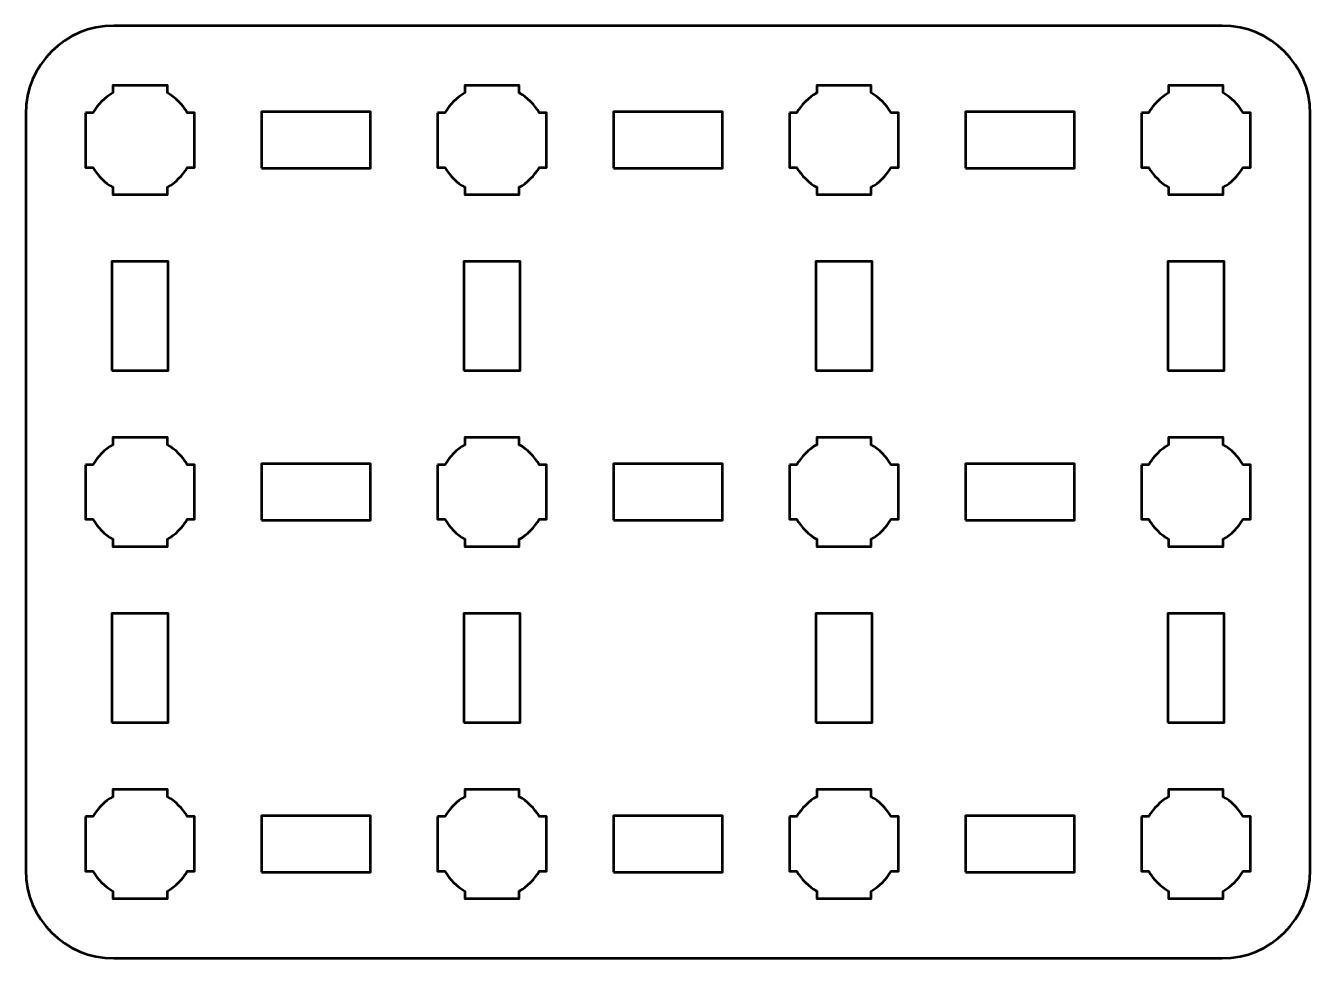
# Model space of a CAD drawing. Header units: centimetres. Extents: x -14.15 to -6.85, y -17.5 to -12.2.
import ezdxf

# ---------------------------------------------------------------- set-up
doc = ezdxf.new("R2010")
doc.units = ezdxf.units.CM
doc.header["$MEASUREMENT"] = 0
doc.layers.add('Layer 1', color=7, linetype='Continuous')

msp = doc.modelspace()

# ---------------------------------------------------------------- linework, layer by layer
at = {"layer": 'Layer 1', "color": 250, "lineweight": 53}
for points in [[(-12.81, -13.01), (-12.19, -13.01), (-12.19, -12.69), (-12.81, -12.69), (-12.81, -13.01)], [(-10.81, -13.01), (-10.19, -13.01), (-10.19, -12.69), (-10.81, -12.69), (-10.81, -13.01)], [(-8.81, -13.01), (-8.19, -13.01), (-8.19, -12.69), (-8.81, -12.69), (-8.81, -13.01)], [(-13.66, -14.16), (-13.34, -14.16), (-13.34, -13.54), (-13.66, -13.54), (-13.66, -14.16)], [(-11.66, -14.16), (-11.34, -14.16), (-11.34, -13.54), (-11.66, -13.54), (-11.66, -14.16)], [(-9.66, -14.16), (-9.34, -14.16), (-9.34, -13.54), (-9.66, -13.54), (-9.66, -14.16)], [(-7.66, -14.16), (-7.34, -14.16), (-7.34, -13.54), (-7.66, -13.54), (-7.66, -14.16)], [(-12.81, -15.01), (-12.19, -15.01), (-12.19, -14.69), (-12.81, -14.69), (-12.81, -15.01)], [(-10.81, -15.01), (-10.19, -15.01), (-10.19, -14.69), (-10.81, -14.69), (-10.81, -15.01)], [(-8.81, -15.01), (-8.19, -15.01), (-8.19, -14.69), (-8.81, -14.69), (-8.81, -15.01)], [(-13.66, -16.16), (-13.34, -16.16), (-13.34, -15.54), (-13.66, -15.54), (-13.66, -16.16)], [(-11.66, -16.16), (-11.34, -16.16), (-11.34, -15.54), (-11.66, -15.54), (-11.66, -16.16)], [(-9.66, -16.16), (-9.34, -16.16), (-9.34, -15.54), (-9.66, -15.54), (-9.66, -16.16)], [(-7.66, -16.16), (-7.34, -16.16), (-7.34, -15.54), (-7.66, -15.54), (-7.66, -16.16)], [(-12.81, -17.01), (-12.19, -17.01), (-12.19, -16.69), (-12.81, -16.69), (-12.81, -17.01)], [(-10.81, -17.01), (-10.19, -17.01), (-10.19, -16.69), (-10.81, -16.69), (-10.81, -17.01)], [(-8.81, -17.01), (-8.19, -17.01), (-8.19, -16.69), (-8.81, -16.69), (-8.81, -17.01)]]:
    msp.add_lwpolyline(points, close=True, dxfattribs=at)
msp.add_open_spline([(-14.15, -17), (-14.15, -17), (-14.15, -12.7), (-14.15, -12.7), (-14.15, -12.7), (-14.15, -12.42391), (-13.92609, -12.2), (-13.65, -12.2), (-13.65, -12.2), (-13.65, -12.2), (-7.35, -12.2), (-7.35, -12.2), (-7.35, -12.2), (-7.07391, -12.2), (-6.85, -12.42391), (-6.85, -12.7), (-6.85, -12.7), (-6.85, -12.7), (-6.85, -17), (-6.85, -17), (-6.85, -17), (-6.85, -17.27609), (-7.07391, -17.5), (-7.35, -17.5), (-7.35, -17.5), (-7.35, -17.5), (-13.65, -17.5), (-13.65, -17.5), (-13.65, -17.5), (-13.92609, -17.5), (-14.15, -17.27609), (-14.15, -17)], degree=3, knots=[0, 0, 0, 0, 0.125, 0.125, 0.125, 0.125, 0.25, 0.25, 0.25, 0.25, 0.375, 0.375, 0.375, 0.375, 0.5, 0.5, 0.5, 0.5, 0.625, 0.625, 0.625, 0.625, 0.75, 0.75, 0.75, 0.75, 0.875, 0.875, 0.875, 0.875, 1, 1, 1, 1], dxfattribs=at)
at = {"layer": 'Layer 1', "lineweight": 53}
for points in [[(-13.81, -12.695), (-13.81, -12.695), (-13.76851, -12.695), (-13.76851, -12.695), (-13.76851, -12.695), (-13.74128, -12.64795), (-13.70205, -12.60872), (-13.655, -12.58149), (-13.655, -12.58149), (-13.655, -12.58149), (-13.655, -12.54), (-13.655, -12.54), (-13.655, -12.54), (-13.655, -12.54), (-13.5, -12.54), (-13.5, -12.54), (-13.5, -12.54), (-13.5, -12.54), (-13.345, -12.54), (-13.345, -12.54), (-13.345, -12.54), (-13.345, -12.54), (-13.345, -12.58149), (-13.345, -12.58149), (-13.345, -12.58149), (-13.29795, -12.60872), (-13.25872, -12.64795), (-13.23149, -12.695), (-13.23149, -12.695), (-13.23149, -12.695), (-13.19, -12.695), (-13.19, -12.695), (-13.19, -12.695), (-13.19, -12.695), (-13.19, -12.85), (-13.19, -12.85), (-13.19, -12.85), (-13.19, -12.85), (-13.19, -13.005), (-13.19, -13.005), (-13.19, -13.005), (-13.19, -13.005), (-13.23149, -13.005), (-13.23149, -13.005), (-13.23149, -13.005), (-13.25872, -13.05205), (-13.29795, -13.09128), (-13.345, -13.11851), (-13.345, -13.11851), (-13.345, -13.11851), (-13.345, -13.16), (-13.345, -13.16), (-13.345, -13.16), (-13.345, -13.16), (-13.5, -13.16), (-13.5, -13.16), (-13.5, -13.16), (-13.5, -13.16), (-13.655, -13.16), (-13.655, -13.16), (-13.655, -13.16), (-13.655, -13.16), (-13.655, -13.11851), (-13.655, -13.11851), (-13.655, -13.11851), (-13.70205, -13.09128), (-13.74128, -13.05205), (-13.76851, -13.005), (-13.76851, -13.005), (-13.76851, -13.005), (-13.81, -13.005), (-13.81, -13.005), (-13.81, -13.005), (-13.81, -13.005), (-13.81, -12.85), (-13.81, -12.85), (-13.81, -12.85), (-13.81, -12.85), (-13.81, -12.695), (-13.81, -12.695)], [(-11.81, -12.695), (-11.81, -12.695), (-11.76851, -12.695), (-11.76851, -12.695), (-11.76851, -12.695), (-11.74128, -12.64795), (-11.70205, -12.60872), (-11.655, -12.58149), (-11.655, -12.58149), (-11.655, -12.58149), (-11.655, -12.54), (-11.655, -12.54), (-11.655, -12.54), (-11.655, -12.54), (-11.5, -12.54), (-11.5, -12.54), (-11.5, -12.54), (-11.5, -12.54), (-11.345, -12.54), (-11.345, -12.54), (-11.345, -12.54), (-11.345, -12.54), (-11.345, -12.58149), (-11.345, -12.58149), (-11.345, -12.58149), (-11.29795, -12.60872), (-11.25872, -12.64795), (-11.23149, -12.695), (-11.23149, -12.695), (-11.23149, -12.695), (-11.19, -12.695), (-11.19, -12.695), (-11.19, -12.695), (-11.19, -12.695), (-11.19, -12.85), (-11.19, -12.85), (-11.19, -12.85), (-11.19, -12.85), (-11.19, -13.005), (-11.19, -13.005), (-11.19, -13.005), (-11.19, -13.005), (-11.23149, -13.005), (-11.23149, -13.005), (-11.23149, -13.005), (-11.25872, -13.05205), (-11.29795, -13.09128), (-11.345, -13.11851), (-11.345, -13.11851), (-11.345, -13.11851), (-11.345, -13.16), (-11.345, -13.16), (-11.345, -13.16), (-11.345, -13.16), (-11.5, -13.16), (-11.5, -13.16), (-11.5, -13.16), (-11.5, -13.16), (-11.655, -13.16), (-11.655, -13.16), (-11.655, -13.16), (-11.655, -13.16), (-11.655, -13.11851), (-11.655, -13.11851), (-11.655, -13.11851), (-11.70205, -13.09128), (-11.74128, -13.05205), (-11.76851, -13.005), (-11.76851, -13.005), (-11.76851, -13.005), (-11.81, -13.005), (-11.81, -13.005), (-11.81, -13.005), (-11.81, -13.005), (-11.81, -12.85), (-11.81, -12.85), (-11.81, -12.85), (-11.81, -12.85), (-11.81, -12.695), (-11.81, -12.695)], [(-9.81, -12.695), (-9.81, -12.695), (-9.76851, -12.695), (-9.76851, -12.695), (-9.76851, -12.695), (-9.74128, -12.64795), (-9.70205, -12.60872), (-9.655, -12.58149), (-9.655, -12.58149), (-9.655, -12.58149), (-9.655, -12.54), (-9.655, -12.54), (-9.655, -12.54), (-9.655, -12.54), (-9.5, -12.54), (-9.5, -12.54), (-9.5, -12.54), (-9.5, -12.54), (-9.345, -12.54), (-9.345, -12.54), (-9.345, -12.54), (-9.345, -12.54), (-9.345, -12.58149), (-9.345, -12.58149), (-9.345, -12.58149), (-9.29795, -12.60872), (-9.25872, -12.64795), (-9.23149, -12.695), (-9.23149, -12.695), (-9.23149, -12.695), (-9.19, -12.695), (-9.19, -12.695), (-9.19, -12.695), (-9.19, -12.695), (-9.19, -12.85), (-9.19, -12.85), (-9.19, -12.85), (-9.19, -12.85), (-9.19, -13.005), (-9.19, -13.005), (-9.19, -13.005), (-9.19, -13.005), (-9.23149, -13.005), (-9.23149, -13.005), (-9.23149, -13.005), (-9.25872, -13.05205), (-9.29795, -13.09128), (-9.345, -13.11851), (-9.345, -13.11851), (-9.345, -13.11851), (-9.345, -13.16), (-9.345, -13.16), (-9.345, -13.16), (-9.345, -13.16), (-9.5, -13.16), (-9.5, -13.16), (-9.5, -13.16), (-9.5, -13.16), (-9.655, -13.16), (-9.655, -13.16), (-9.655, -13.16), (-9.655, -13.16), (-9.655, -13.11851), (-9.655, -13.11851), (-9.655, -13.11851), (-9.70205, -13.09128), (-9.74128, -13.05205), (-9.76851, -13.005), (-9.76851, -13.005), (-9.76851, -13.005), (-9.81, -13.005), (-9.81, -13.005), (-9.81, -13.005), (-9.81, -13.005), (-9.81, -12.85), (-9.81, -12.85), (-9.81, -12.85), (-9.81, -12.85), (-9.81, -12.695), (-9.81, -12.695)], [(-7.81, -12.695), (-7.81, -12.695), (-7.76851, -12.695), (-7.76851, -12.695), (-7.76851, -12.695), (-7.74128, -12.64795), (-7.70205, -12.60872), (-7.655, -12.58149), (-7.655, -12.58149), (-7.655, -12.58149), (-7.655, -12.54), (-7.655, -12.54), (-7.655, -12.54), (-7.655, -12.54), (-7.5, -12.54), (-7.5, -12.54), (-7.5, -12.54), (-7.5, -12.54), (-7.345, -12.54), (-7.345, -12.54), (-7.345, -12.54), (-7.345, -12.54), (-7.345, -12.58149), (-7.345, -12.58149), (-7.345, -12.58149), (-7.29795, -12.60872), (-7.25872, -12.64795), (-7.23149, -12.695), (-7.23149, -12.695), (-7.23149, -12.695), (-7.19, -12.695), (-7.19, -12.695), (-7.19, -12.695), (-7.19, -12.695), (-7.19, -12.85), (-7.19, -12.85), (-7.19, -12.85), (-7.19, -12.85), (-7.19, -13.005), (-7.19, -13.005), (-7.19, -13.005), (-7.19, -13.005), (-7.23149, -13.005), (-7.23149, -13.005), (-7.23149, -13.005), (-7.25872, -13.05205), (-7.29795, -13.09128), (-7.345, -13.11851), (-7.345, -13.11851), (-7.345, -13.11851), (-7.345, -13.16), (-7.345, -13.16), (-7.345, -13.16), (-7.345, -13.16), (-7.5, -13.16), (-7.5, -13.16), (-7.5, -13.16), (-7.5, -13.16), (-7.655, -13.16), (-7.655, -13.16), (-7.655, -13.16), (-7.655, -13.16), (-7.655, -13.11851), (-7.655, -13.11851), (-7.655, -13.11851), (-7.70205, -13.09128), (-7.74128, -13.05205), (-7.76851, -13.005), (-7.76851, -13.005), (-7.76851, -13.005), (-7.81, -13.005), (-7.81, -13.005), (-7.81, -13.005), (-7.81, -13.005), (-7.81, -12.85), (-7.81, -12.85), (-7.81, -12.85), (-7.81, -12.85), (-7.81, -12.695), (-7.81, -12.695)], [(-13.81, -14.695), (-13.81, -14.695), (-13.76851, -14.695), (-13.76851, -14.695), (-13.76851, -14.695), (-13.74128, -14.64795), (-13.70205, -14.60872), (-13.655, -14.58149), (-13.655, -14.58149), (-13.655, -14.58149), (-13.655, -14.54), (-13.655, -14.54), (-13.655, -14.54), (-13.655, -14.54), (-13.5, -14.54), (-13.5, -14.54), (-13.5, -14.54), (-13.5, -14.54), (-13.345, -14.54), (-13.345, -14.54), (-13.345, -14.54), (-13.345, -14.54), (-13.345, -14.58149), (-13.345, -14.58149), (-13.345, -14.58149), (-13.29795, -14.60872), (-13.25872, -14.64795), (-13.23149, -14.695), (-13.23149, -14.695), (-13.23149, -14.695), (-13.19, -14.695), (-13.19, -14.695), (-13.19, -14.695), (-13.19, -14.695), (-13.19, -14.85), (-13.19, -14.85), (-13.19, -14.85), (-13.19, -14.85), (-13.19, -15.005), (-13.19, -15.005), (-13.19, -15.005), (-13.19, -15.005), (-13.23149, -15.005), (-13.23149, -15.005), (-13.23149, -15.005), (-13.25872, -15.05205), (-13.29795, -15.09128), (-13.345, -15.11851), (-13.345, -15.11851), (-13.345, -15.11851), (-13.345, -15.16), (-13.345, -15.16), (-13.345, -15.16), (-13.345, -15.16), (-13.5, -15.16), (-13.5, -15.16), (-13.5, -15.16), (-13.5, -15.16), (-13.655, -15.16), (-13.655, -15.16), (-13.655, -15.16), (-13.655, -15.16), (-13.655, -15.11851), (-13.655, -15.11851), (-13.655, -15.11851), (-13.70205, -15.09128), (-13.74128, -15.05205), (-13.76851, -15.005), (-13.76851, -15.005), (-13.76851, -15.005), (-13.81, -15.005), (-13.81, -15.005), (-13.81, -15.005), (-13.81, -15.005), (-13.81, -14.85), (-13.81, -14.85), (-13.81, -14.85), (-13.81, -14.85), (-13.81, -14.695), (-13.81, -14.695)], [(-11.81, -14.695), (-11.81, -14.695), (-11.76851, -14.695), (-11.76851, -14.695), (-11.76851, -14.695), (-11.74128, -14.64795), (-11.70205, -14.60872), (-11.655, -14.58149), (-11.655, -14.58149), (-11.655, -14.58149), (-11.655, -14.54), (-11.655, -14.54), (-11.655, -14.54), (-11.655, -14.54), (-11.5, -14.54), (-11.5, -14.54), (-11.5, -14.54), (-11.5, -14.54), (-11.345, -14.54), (-11.345, -14.54), (-11.345, -14.54), (-11.345, -14.54), (-11.345, -14.58149), (-11.345, -14.58149), (-11.345, -14.58149), (-11.29795, -14.60872), (-11.25872, -14.64795), (-11.23149, -14.695), (-11.23149, -14.695), (-11.23149, -14.695), (-11.19, -14.695), (-11.19, -14.695), (-11.19, -14.695), (-11.19, -14.695), (-11.19, -14.85), (-11.19, -14.85), (-11.19, -14.85), (-11.19, -14.85), (-11.19, -15.005), (-11.19, -15.005), (-11.19, -15.005), (-11.19, -15.005), (-11.23149, -15.005), (-11.23149, -15.005), (-11.23149, -15.005), (-11.25872, -15.05205), (-11.29795, -15.09128), (-11.345, -15.11851), (-11.345, -15.11851), (-11.345, -15.11851), (-11.345, -15.16), (-11.345, -15.16), (-11.345, -15.16), (-11.345, -15.16), (-11.5, -15.16), (-11.5, -15.16), (-11.5, -15.16), (-11.5, -15.16), (-11.655, -15.16), (-11.655, -15.16), (-11.655, -15.16), (-11.655, -15.16), (-11.655, -15.11851), (-11.655, -15.11851), (-11.655, -15.11851), (-11.70205, -15.09128), (-11.74128, -15.05205), (-11.76851, -15.005), (-11.76851, -15.005), (-11.76851, -15.005), (-11.81, -15.005), (-11.81, -15.005), (-11.81, -15.005), (-11.81, -15.005), (-11.81, -14.85), (-11.81, -14.85), (-11.81, -14.85), (-11.81, -14.85), (-11.81, -14.695), (-11.81, -14.695)], [(-9.81, -14.695), (-9.81, -14.695), (-9.76851, -14.695), (-9.76851, -14.695), (-9.76851, -14.695), (-9.74128, -14.64795), (-9.70205, -14.60872), (-9.655, -14.58149), (-9.655, -14.58149), (-9.655, -14.58149), (-9.655, -14.54), (-9.655, -14.54), (-9.655, -14.54), (-9.655, -14.54), (-9.5, -14.54), (-9.5, -14.54), (-9.5, -14.54), (-9.5, -14.54), (-9.345, -14.54), (-9.345, -14.54), (-9.345, -14.54), (-9.345, -14.54), (-9.345, -14.58149), (-9.345, -14.58149), (-9.345, -14.58149), (-9.29795, -14.60872), (-9.25872, -14.64795), (-9.23149, -14.695), (-9.23149, -14.695), (-9.23149, -14.695), (-9.19, -14.695), (-9.19, -14.695), (-9.19, -14.695), (-9.19, -14.695), (-9.19, -14.85), (-9.19, -14.85), (-9.19, -14.85), (-9.19, -14.85), (-9.19, -15.005), (-9.19, -15.005), (-9.19, -15.005), (-9.19, -15.005), (-9.23149, -15.005), (-9.23149, -15.005), (-9.23149, -15.005), (-9.25872, -15.05205), (-9.29795, -15.09128), (-9.345, -15.11851), (-9.345, -15.11851), (-9.345, -15.11851), (-9.345, -15.16), (-9.345, -15.16), (-9.345, -15.16), (-9.345, -15.16), (-9.5, -15.16), (-9.5, -15.16), (-9.5, -15.16), (-9.5, -15.16), (-9.655, -15.16), (-9.655, -15.16), (-9.655, -15.16), (-9.655, -15.16), (-9.655, -15.11851), (-9.655, -15.11851), (-9.655, -15.11851), (-9.70205, -15.09128), (-9.74128, -15.05205), (-9.76851, -15.005), (-9.76851, -15.005), (-9.76851, -15.005), (-9.81, -15.005), (-9.81, -15.005), (-9.81, -15.005), (-9.81, -15.005), (-9.81, -14.85), (-9.81, -14.85), (-9.81, -14.85), (-9.81, -14.85), (-9.81, -14.695), (-9.81, -14.695)], [(-7.81, -14.695), (-7.81, -14.695), (-7.76851, -14.695), (-7.76851, -14.695), (-7.76851, -14.695), (-7.74128, -14.64795), (-7.70205, -14.60872), (-7.655, -14.58149), (-7.655, -14.58149), (-7.655, -14.58149), (-7.655, -14.54), (-7.655, -14.54), (-7.655, -14.54), (-7.655, -14.54), (-7.5, -14.54), (-7.5, -14.54), (-7.5, -14.54), (-7.5, -14.54), (-7.345, -14.54), (-7.345, -14.54), (-7.345, -14.54), (-7.345, -14.54), (-7.345, -14.58149), (-7.345, -14.58149), (-7.345, -14.58149), (-7.29795, -14.60872), (-7.25872, -14.64795), (-7.23149, -14.695), (-7.23149, -14.695), (-7.23149, -14.695), (-7.19, -14.695), (-7.19, -14.695), (-7.19, -14.695), (-7.19, -14.695), (-7.19, -14.85), (-7.19, -14.85), (-7.19, -14.85), (-7.19, -14.85), (-7.19, -15.005), (-7.19, -15.005), (-7.19, -15.005), (-7.19, -15.005), (-7.23149, -15.005), (-7.23149, -15.005), (-7.23149, -15.005), (-7.25872, -15.05205), (-7.29795, -15.09128), (-7.345, -15.11851), (-7.345, -15.11851), (-7.345, -15.11851), (-7.345, -15.16), (-7.345, -15.16), (-7.345, -15.16), (-7.345, -15.16), (-7.5, -15.16), (-7.5, -15.16), (-7.5, -15.16), (-7.5, -15.16), (-7.655, -15.16), (-7.655, -15.16), (-7.655, -15.16), (-7.655, -15.16), (-7.655, -15.11851), (-7.655, -15.11851), (-7.655, -15.11851), (-7.70205, -15.09128), (-7.74128, -15.05205), (-7.76851, -15.005), (-7.76851, -15.005), (-7.76851, -15.005), (-7.81, -15.005), (-7.81, -15.005), (-7.81, -15.005), (-7.81, -15.005), (-7.81, -14.85), (-7.81, -14.85), (-7.81, -14.85), (-7.81, -14.85), (-7.81, -14.695), (-7.81, -14.695)], [(-13.81, -16.695), (-13.81, -16.695), (-13.76851, -16.695), (-13.76851, -16.695), (-13.76851, -16.695), (-13.74128, -16.64795), (-13.70205, -16.60872), (-13.655, -16.58149), (-13.655, -16.58149), (-13.655, -16.58149), (-13.655, -16.54), (-13.655, -16.54), (-13.655, -16.54), (-13.655, -16.54), (-13.5, -16.54), (-13.5, -16.54), (-13.5, -16.54), (-13.5, -16.54), (-13.345, -16.54), (-13.345, -16.54), (-13.345, -16.54), (-13.345, -16.54), (-13.345, -16.58149), (-13.345, -16.58149), (-13.345, -16.58149), (-13.29795, -16.60872), (-13.25872, -16.64795), (-13.23149, -16.695), (-13.23149, -16.695), (-13.23149, -16.695), (-13.19, -16.695), (-13.19, -16.695), (-13.19, -16.695), (-13.19, -16.695), (-13.19, -16.85), (-13.19, -16.85), (-13.19, -16.85), (-13.19, -16.85), (-13.19, -17.005), (-13.19, -17.005), (-13.19, -17.005), (-13.19, -17.005), (-13.23149, -17.005), (-13.23149, -17.005), (-13.23149, -17.005), (-13.25872, -17.05205), (-13.29795, -17.09128), (-13.345, -17.11851), (-13.345, -17.11851), (-13.345, -17.11851), (-13.345, -17.16), (-13.345, -17.16), (-13.345, -17.16), (-13.345, -17.16), (-13.5, -17.16), (-13.5, -17.16), (-13.5, -17.16), (-13.5, -17.16), (-13.655, -17.16), (-13.655, -17.16), (-13.655, -17.16), (-13.655, -17.16), (-13.655, -17.11851), (-13.655, -17.11851), (-13.655, -17.11851), (-13.70205, -17.09128), (-13.74128, -17.05205), (-13.76851, -17.005), (-13.76851, -17.005), (-13.76851, -17.005), (-13.81, -17.005), (-13.81, -17.005), (-13.81, -17.005), (-13.81, -17.005), (-13.81, -16.85), (-13.81, -16.85), (-13.81, -16.85), (-13.81, -16.85), (-13.81, -16.695), (-13.81, -16.695)], [(-11.81, -16.695), (-11.81, -16.695), (-11.76851, -16.695), (-11.76851, -16.695), (-11.76851, -16.695), (-11.74128, -16.64795), (-11.70205, -16.60872), (-11.655, -16.58149), (-11.655, -16.58149), (-11.655, -16.58149), (-11.655, -16.54), (-11.655, -16.54), (-11.655, -16.54), (-11.655, -16.54), (-11.5, -16.54), (-11.5, -16.54), (-11.5, -16.54), (-11.5, -16.54), (-11.345, -16.54), (-11.345, -16.54), (-11.345, -16.54), (-11.345, -16.54), (-11.345, -16.58149), (-11.345, -16.58149), (-11.345, -16.58149), (-11.29795, -16.60872), (-11.25872, -16.64795), (-11.23149, -16.695), (-11.23149, -16.695), (-11.23149, -16.695), (-11.19, -16.695), (-11.19, -16.695), (-11.19, -16.695), (-11.19, -16.695), (-11.19, -16.85), (-11.19, -16.85), (-11.19, -16.85), (-11.19, -16.85), (-11.19, -17.005), (-11.19, -17.005), (-11.19, -17.005), (-11.19, -17.005), (-11.23149, -17.005), (-11.23149, -17.005), (-11.23149, -17.005), (-11.25872, -17.05205), (-11.29795, -17.09128), (-11.345, -17.11851), (-11.345, -17.11851), (-11.345, -17.11851), (-11.345, -17.16), (-11.345, -17.16), (-11.345, -17.16), (-11.345, -17.16), (-11.5, -17.16), (-11.5, -17.16), (-11.5, -17.16), (-11.5, -17.16), (-11.655, -17.16), (-11.655, -17.16), (-11.655, -17.16), (-11.655, -17.16), (-11.655, -17.11851), (-11.655, -17.11851), (-11.655, -17.11851), (-11.70205, -17.09128), (-11.74128, -17.05205), (-11.76851, -17.005), (-11.76851, -17.005), (-11.76851, -17.005), (-11.81, -17.005), (-11.81, -17.005), (-11.81, -17.005), (-11.81, -17.005), (-11.81, -16.85), (-11.81, -16.85), (-11.81, -16.85), (-11.81, -16.85), (-11.81, -16.695), (-11.81, -16.695)], [(-9.81, -16.695), (-9.81, -16.695), (-9.76851, -16.695), (-9.76851, -16.695), (-9.76851, -16.695), (-9.74128, -16.64795), (-9.70205, -16.60872), (-9.655, -16.58149), (-9.655, -16.58149), (-9.655, -16.58149), (-9.655, -16.54), (-9.655, -16.54), (-9.655, -16.54), (-9.655, -16.54), (-9.5, -16.54), (-9.5, -16.54), (-9.5, -16.54), (-9.5, -16.54), (-9.345, -16.54), (-9.345, -16.54), (-9.345, -16.54), (-9.345, -16.54), (-9.345, -16.58149), (-9.345, -16.58149), (-9.345, -16.58149), (-9.29795, -16.60872), (-9.25872, -16.64795), (-9.23149, -16.695), (-9.23149, -16.695), (-9.23149, -16.695), (-9.19, -16.695), (-9.19, -16.695), (-9.19, -16.695), (-9.19, -16.695), (-9.19, -16.85), (-9.19, -16.85), (-9.19, -16.85), (-9.19, -16.85), (-9.19, -17.005), (-9.19, -17.005), (-9.19, -17.005), (-9.19, -17.005), (-9.23149, -17.005), (-9.23149, -17.005), (-9.23149, -17.005), (-9.25872, -17.05205), (-9.29795, -17.09128), (-9.345, -17.11851), (-9.345, -17.11851), (-9.345, -17.11851), (-9.345, -17.16), (-9.345, -17.16), (-9.345, -17.16), (-9.345, -17.16), (-9.5, -17.16), (-9.5, -17.16), (-9.5, -17.16), (-9.5, -17.16), (-9.655, -17.16), (-9.655, -17.16), (-9.655, -17.16), (-9.655, -17.16), (-9.655, -17.11851), (-9.655, -17.11851), (-9.655, -17.11851), (-9.70205, -17.09128), (-9.74128, -17.05205), (-9.76851, -17.005), (-9.76851, -17.005), (-9.76851, -17.005), (-9.81, -17.005), (-9.81, -17.005), (-9.81, -17.005), (-9.81, -17.005), (-9.81, -16.85), (-9.81, -16.85), (-9.81, -16.85), (-9.81, -16.85), (-9.81, -16.695), (-9.81, -16.695)], [(-7.81, -16.695), (-7.81, -16.695), (-7.76851, -16.695), (-7.76851, -16.695), (-7.76851, -16.695), (-7.74128, -16.64795), (-7.70205, -16.60872), (-7.655, -16.58149), (-7.655, -16.58149), (-7.655, -16.58149), (-7.655, -16.54), (-7.655, -16.54), (-7.655, -16.54), (-7.655, -16.54), (-7.5, -16.54), (-7.5, -16.54), (-7.5, -16.54), (-7.5, -16.54), (-7.345, -16.54), (-7.345, -16.54), (-7.345, -16.54), (-7.345, -16.54), (-7.345, -16.58149), (-7.345, -16.58149), (-7.345, -16.58149), (-7.29795, -16.60872), (-7.25872, -16.64795), (-7.23149, -16.695), (-7.23149, -16.695), (-7.23149, -16.695), (-7.19, -16.695), (-7.19, -16.695), (-7.19, -16.695), (-7.19, -16.695), (-7.19, -16.85), (-7.19, -16.85), (-7.19, -16.85), (-7.19, -16.85), (-7.19, -17.005), (-7.19, -17.005), (-7.19, -17.005), (-7.19, -17.005), (-7.23149, -17.005), (-7.23149, -17.005), (-7.23149, -17.005), (-7.25872, -17.05205), (-7.29795, -17.09128), (-7.345, -17.11851), (-7.345, -17.11851), (-7.345, -17.11851), (-7.345, -17.16), (-7.345, -17.16), (-7.345, -17.16), (-7.345, -17.16), (-7.5, -17.16), (-7.5, -17.16), (-7.5, -17.16), (-7.5, -17.16), (-7.655, -17.16), (-7.655, -17.16), (-7.655, -17.16), (-7.655, -17.16), (-7.655, -17.11851), (-7.655, -17.11851), (-7.655, -17.11851), (-7.70205, -17.09128), (-7.74128, -17.05205), (-7.76851, -17.005), (-7.76851, -17.005), (-7.76851, -17.005), (-7.81, -17.005), (-7.81, -17.005), (-7.81, -17.005), (-7.81, -17.005), (-7.81, -16.85), (-7.81, -16.85), (-7.81, -16.85), (-7.81, -16.85), (-7.81, -16.695), (-7.81, -16.695)]]:
    msp.add_open_spline(points, degree=3, knots=[0, 0, 0, 0, 0.05, 0.05, 0.05, 0.05, 0.1, 0.1, 0.1, 0.1, 0.15, 0.15, 0.15, 0.15, 0.2, 0.2, 0.2, 0.2, 0.25, 0.25, 0.25, 0.25, 0.3, 0.3, 0.3, 0.3, 0.35, 0.35, 0.35, 0.35, 0.4, 0.4, 0.4, 0.4, 0.45, 0.45, 0.45, 0.45, 0.5, 0.5, 0.5, 0.5, 0.55, 0.55, 0.55, 0.55, 0.6, 0.6, 0.6, 0.6, 0.65, 0.65, 0.65, 0.65, 0.7, 0.7, 0.7, 0.7, 0.75, 0.75, 0.75, 0.75, 0.8, 0.8, 0.8, 0.8, 0.85, 0.85, 0.85, 0.85, 0.9, 0.9, 0.9, 0.9, 0.95, 0.95, 0.95, 0.95, 1, 1, 1, 1], dxfattribs=at)

doc.saveas('drawing.dxf')
